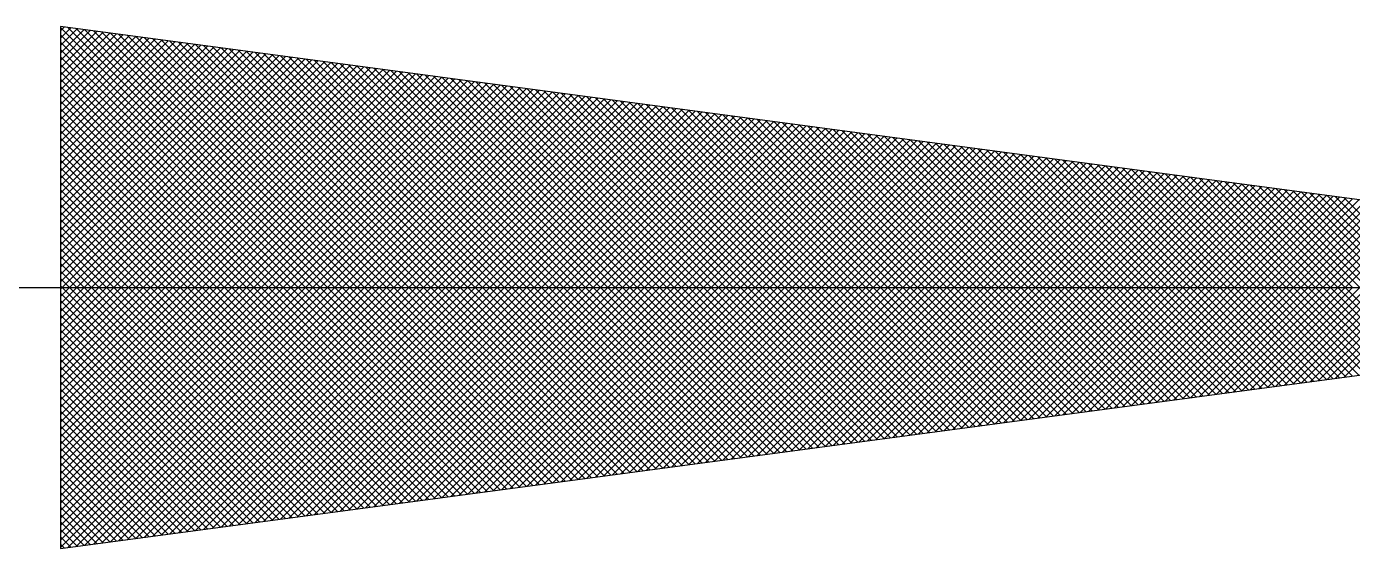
# Model space of a CAD drawing. Extents: x 1146 to 4564, y 131 to 1670.
# Drawn here: x 3689.228 to 3692.407, y 1531.55 to 1532.8 of the extents above; entities that cross this region are included whole.
import ezdxf

# ---------------------------------------------------------------- set-up
doc = ezdxf.new("R2010")
doc.units = 0
doc.header["$LTSCALE"] = 2
doc.header["$MEASUREMENT"] = 0
doc.layers.get('0').update_dxf_attribs({"linetype": 'CONTINUOUS'})
doc.layers.add('1', color=2, linetype='CONTINUOUS')

msp = doc.modelspace()

# ---------------------------------------------------------------- linework, layer by layer
at = {"color": 7, "linetype": 'Continuous'}
for p, q in [((3689.3096, 1532.7897), (3689.3187, 1532.7988)), ((3689.9324, 1532.175), (3689.3096, 1532.7978)), ((3689.3096, 1532.772), (3689.3343, 1532.7967)), ((3689.3096, 1532.7543), (3689.3499, 1532.7946)), ((3689.3096, 1532.7366), (3689.3655, 1532.7925)), ((3689.3096, 1532.719), (3689.3811, 1532.7905)), ((3689.3096, 1532.7013), (3689.3967, 1532.7884)), ((3689.3096, 1532.6836), (3689.4123, 1532.7863)), ((3689.3096, 1532.6659), (3689.4279, 1532.7842)), ((3689.9501, 1532.175), (3689.3274, 1532.7976)), ((3689.9678, 1532.175), (3689.3478, 1532.7949)), ((3689.9854, 1532.175), (3689.3682, 1532.7922)), ((3690.0031, 1532.175), (3689.3886, 1532.7895)), ((3690.0208, 1532.175), (3689.409, 1532.7867)), ((3690.0385, 1532.175), (3689.4294, 1532.784)), ((3689.3096, 1532.6483), (3689.4435, 1532.7821)), ((3689.9147, 1532.175), (3689.3096, 1532.7801)), ((3689.3096, 1532.6306), (3689.4591, 1532.7801)), ((3689.3096, 1532.6129), (3689.4747, 1532.778)), ((3689.3096, 1532.5952), (3689.4903, 1532.7759)), ((3689.3096, 1532.5775), (3689.5059, 1532.7738)), ((3689.3096, 1532.5599), (3689.5215, 1532.7717)), ((3689.3096, 1532.5422), (3689.5371, 1532.7697)), ((3689.3096, 1532.5245), (3689.5527, 1532.7676)), ((3689.3096, 1532.5068), (3689.5683, 1532.7655)), ((3689.3096, 1532.4892), (3689.5839, 1532.7634)), ((3689.897, 1532.175), (3689.3096, 1532.7624)), ((3689.3096, 1532.4715), (3689.5995, 1532.7613)), ((3689.3096, 1532.4538), (3689.6151, 1532.7593)), ((3689.3096, 1532.4361), (3689.6307, 1532.7572)), ((3689.3096, 1532.4184), (3689.6463, 1532.7551)), ((3689.3096, 1532.4008), (3689.6619, 1532.753)), ((3689.3096, 1532.3831), (3689.6775, 1532.751)), ((3690.0561, 1532.175), (3689.4498, 1532.7813)), ((3690.0738, 1532.175), (3689.4702, 1532.7786)), ((3690.0915, 1532.175), (3689.4906, 1532.7759)), ((3690.1092, 1532.175), (3689.511, 1532.7731)), ((3690.1269, 1532.175), (3689.5314, 1532.7704)), ((3690.1445, 1532.175), (3689.5518, 1532.7677)), ((3690.1622, 1532.175), (3689.5722, 1532.765)), ((3690.1799, 1532.175), (3689.5926, 1532.7623)), ((3690.1976, 1532.175), (3689.613, 1532.7595)), ((3690.2152, 1532.175), (3689.6334, 1532.7568)), ((3690.2329, 1532.175), (3689.6538, 1532.7541)), ((3690.2506, 1532.175), (3689.6742, 1532.7514)), ((3689.3096, 1532.3654), (3689.6931, 1532.7489)), ((3689.3096, 1532.3477), (3689.7087, 1532.7468)), ((3689.8794, 1532.175), (3689.3096, 1532.7448)), ((3689.3096, 1532.3301), (3689.7243, 1532.7447)), ((3689.3096, 1532.3124), (3689.7399, 1532.7426)), ((3689.3096, 1532.2947), (3689.7555, 1532.7406)), ((3689.3096, 1532.277), (3689.771, 1532.7385)), ((3689.3096, 1532.2593), (3689.7866, 1532.7364)), ((3689.3096, 1532.2417), (3689.8022, 1532.7343)), ((3689.3096, 1532.224), (3689.8178, 1532.7322)), ((3689.3096, 1532.2063), (3689.8334, 1532.7302)), ((3689.3096, 1532.1886), (3689.849, 1532.7281)), ((3689.8617, 1532.175), (3689.3096, 1532.7271)), ((3689.3136, 1532.175), (3689.8646, 1532.726)), ((3689.3313, 1532.175), (3689.8802, 1532.7239)), ((3689.349, 1532.175), (3689.8958, 1532.7218)), ((3689.3667, 1532.175), (3689.9114, 1532.7198)), ((3690.2683, 1532.175), (3689.6946, 1532.7487)), ((3690.286, 1532.175), (3689.715, 1532.7459)), ((3690.3036, 1532.175), (3689.7354, 1532.7432)), ((3690.3213, 1532.175), (3689.7558, 1532.7405)), ((3690.339, 1532.175), (3689.7762, 1532.7378)), ((3690.3567, 1532.175), (3689.7966, 1532.7351)), ((3690.3743, 1532.175), (3689.817, 1532.7323)), ((3690.392, 1532.175), (3689.8374, 1532.7296)), ((3690.4097, 1532.175), (3689.8578, 1532.7269)), ((3690.4274, 1532.175), (3689.8782, 1532.7242)), ((3690.4451, 1532.175), (3689.8986, 1532.7215)), ((3689.844, 1532.175), (3689.3096, 1532.7094)), ((3689.8263, 1532.175), (3689.3096, 1532.6917)), ((3689.3843, 1532.175), (3689.927, 1532.7177)), ((3689.402, 1532.175), (3689.9426, 1532.7156)), ((3689.4197, 1532.175), (3689.9582, 1532.7135)), ((3689.4374, 1532.175), (3689.9738, 1532.7114)), ((3689.455, 1532.175), (3689.9894, 1532.7094)), ((3689.4727, 1532.175), (3690.005, 1532.7073)), ((3689.4904, 1532.175), (3690.0206, 1532.7052)), ((3689.5081, 1532.175), (3690.0362, 1532.7031)), ((3689.5258, 1532.175), (3690.0518, 1532.701)), ((3689.5434, 1532.175), (3690.0674, 1532.699)), ((3689.5611, 1532.175), (3690.083, 1532.6969)), ((3689.5788, 1532.175), (3690.0986, 1532.6948)), ((3689.5965, 1532.175), (3690.1142, 1532.6927)), ((3689.6141, 1532.175), (3690.1298, 1532.6906)), ((3689.6318, 1532.175), (3690.1454, 1532.6886)), ((3690.4627, 1532.175), (3689.919, 1532.7187)), ((3690.4804, 1532.175), (3689.9394, 1532.716)), ((3690.4981, 1532.175), (3689.9598, 1532.7133)), ((3690.5158, 1532.175), (3689.9802, 1532.7106)), ((3690.5334, 1532.175), (3690.0006, 1532.7079)), ((3690.5511, 1532.175), (3690.021, 1532.7051)), ((3690.5688, 1532.175), (3690.0414, 1532.7024)), ((3690.5865, 1532.175), (3690.0618, 1532.6997)), ((3690.6042, 1532.175), (3690.0822, 1532.697)), ((3690.6218, 1532.175), (3690.1025, 1532.6943)), ((3690.6395, 1532.175), (3690.1229, 1532.6916)), ((3690.6572, 1532.175), (3690.1433, 1532.6888)), ((3689.8087, 1532.175), (3689.3096, 1532.674)), ((3689.791, 1532.175), (3689.3096, 1532.6564)), ((3689.6495, 1532.175), (3690.161, 1532.6865)), ((3689.6672, 1532.175), (3690.1766, 1532.6844)), ((3689.6849, 1532.175), (3690.1922, 1532.6823)), ((3689.7025, 1532.175), (3690.2078, 1532.6802)), ((3689.7202, 1532.175), (3690.2234, 1532.6782)), ((3689.7379, 1532.175), (3690.239, 1532.6761)), ((3689.7556, 1532.175), (3690.2546, 1532.674)), ((3689.7732, 1532.175), (3690.2702, 1532.6719)), ((3689.7909, 1532.175), (3690.2858, 1532.6698)), ((3689.8086, 1532.175), (3690.3014, 1532.6678)), ((3689.8263, 1532.175), (3690.317, 1532.6657)), ((3689.844, 1532.175), (3690.3326, 1532.6636)), ((3689.8616, 1532.175), (3690.3482, 1532.6615)), ((3689.8793, 1532.175), (3690.3638, 1532.6594)), ((3689.897, 1532.175), (3690.3794, 1532.6574)), ((3690.6749, 1532.175), (3690.1637, 1532.6861)), ((3690.6925, 1532.175), (3690.1841, 1532.6834)), ((3690.7102, 1532.175), (3690.2045, 1532.6807)), ((3690.7279, 1532.175), (3690.2249, 1532.678)), ((3690.7456, 1532.175), (3690.2453, 1532.6752)), ((3690.7633, 1532.175), (3690.2657, 1532.6725)), ((3690.7809, 1532.175), (3690.2861, 1532.6698)), ((3690.7986, 1532.175), (3690.3065, 1532.6671)), ((3690.8163, 1532.175), (3690.3269, 1532.6644)), ((3690.834, 1532.175), (3690.3473, 1532.6616)), ((3690.8516, 1532.175), (3690.3677, 1532.6589)), ((3690.8693, 1532.175), (3690.3881, 1532.6562)), ((3689.7733, 1532.175), (3689.3096, 1532.6387)), ((3689.9147, 1532.175), (3690.395, 1532.6553)), ((3689.9323, 1532.175), (3690.4106, 1532.6532)), ((3689.95, 1532.175), (3690.4262, 1532.6511)), ((3689.9677, 1532.175), (3690.4418, 1532.649)), ((3689.9854, 1532.175), (3690.4574, 1532.647)), ((3690.0031, 1532.175), (3690.473, 1532.6449)), ((3690.0207, 1532.175), (3690.4886, 1532.6428)), ((3690.0384, 1532.175), (3690.5042, 1532.6407)), ((3690.0561, 1532.175), (3690.5197, 1532.6386)), ((3690.0738, 1532.175), (3690.5353, 1532.6366)), ((3690.0914, 1532.175), (3690.5509, 1532.6345)), ((3690.1091, 1532.175), (3690.5665, 1532.6324)), ((3690.1268, 1532.175), (3690.5821, 1532.6303)), ((3690.1445, 1532.175), (3690.5977, 1532.6282)), ((3690.1622, 1532.175), (3690.6133, 1532.6262)), ((3690.1798, 1532.175), (3690.6289, 1532.6241)), ((3690.887, 1532.175), (3690.4085, 1532.6535)), ((3690.9047, 1532.175), (3690.4289, 1532.6508)), ((3690.9224, 1532.175), (3690.4493, 1532.648)), ((3690.94, 1532.175), (3690.4697, 1532.6453)), ((3690.9577, 1532.175), (3690.4901, 1532.6426)), ((3690.9754, 1532.175), (3690.5105, 1532.6399)), ((3690.9931, 1532.175), (3690.5309, 1532.6372)), ((3691.0107, 1532.175), (3690.5513, 1532.6344)), ((3691.0284, 1532.175), (3690.5717, 1532.6317)), ((3691.0461, 1532.175), (3690.5921, 1532.629)), ((3691.0638, 1532.175), (3690.6125, 1532.6263)), ((3689.7556, 1532.175), (3689.3096, 1532.621)), ((3689.738, 1532.175), (3689.3096, 1532.6033)), ((3690.1975, 1532.175), (3690.6445, 1532.622)), ((3690.2152, 1532.175), (3690.6601, 1532.6199)), ((3690.2329, 1532.175), (3690.6757, 1532.6178)), ((3690.2505, 1532.175), (3690.6913, 1532.6158)), ((3690.2682, 1532.175), (3690.7069, 1532.6137)), ((3690.2859, 1532.175), (3690.7225, 1532.6116)), ((3690.3036, 1532.175), (3690.7381, 1532.6095)), ((3690.3213, 1532.175), (3690.7537, 1532.6074)), ((3690.3389, 1532.175), (3690.7693, 1532.6054)), ((3690.3566, 1532.175), (3690.7849, 1532.6033)), ((3690.3743, 1532.175), (3690.8005, 1532.6012)), ((3690.392, 1532.175), (3690.8161, 1532.5991)), ((3690.4096, 1532.175), (3690.8317, 1532.597)), ((3690.4273, 1532.175), (3690.8473, 1532.595)), ((3690.445, 1532.175), (3690.8629, 1532.5929)), ((3691.0815, 1532.175), (3690.6329, 1532.6236)), ((3691.0991, 1532.175), (3690.6533, 1532.6208)), ((3691.1168, 1532.175), (3690.6737, 1532.6181)), ((3691.1345, 1532.175), (3690.6941, 1532.6154)), ((3691.1522, 1532.175), (3690.7145, 1532.6127)), ((3691.1698, 1532.175), (3690.7349, 1532.61)), ((3691.1875, 1532.175), (3690.7553, 1532.6072)), ((3691.2052, 1532.175), (3690.7757, 1532.6045)), ((3691.2229, 1532.175), (3690.7961, 1532.6018)), ((3691.2406, 1532.175), (3690.8165, 1532.5991)), ((3691.2582, 1532.175), (3690.8369, 1532.5964)), ((3691.2759, 1532.175), (3690.8573, 1532.5936)), ((3689.7203, 1532.175), (3689.3096, 1532.5857)), ((3689.7026, 1532.175), (3689.3096, 1532.568)), ((3690.4627, 1532.175), (3690.8785, 1532.5908)), ((3690.4804, 1532.175), (3690.8941, 1532.5887)), ((3690.498, 1532.175), (3690.9097, 1532.5866)), ((3690.5157, 1532.175), (3690.9253, 1532.5846)), ((3690.5334, 1532.175), (3690.9409, 1532.5825)), ((3690.5511, 1532.175), (3690.9565, 1532.5804)), ((3690.5687, 1532.175), (3690.9721, 1532.5783)), ((3690.5864, 1532.175), (3690.9877, 1532.5762)), ((3690.6041, 1532.175), (3691.0033, 1532.5742)), ((3690.6218, 1532.175), (3691.0189, 1532.5721)), ((3690.6395, 1532.175), (3691.0345, 1532.57)), ((3690.6571, 1532.175), (3691.0501, 1532.5679)), ((3690.6748, 1532.175), (3691.0657, 1532.5659)), ((3690.6925, 1532.175), (3691.0813, 1532.5638)), ((3690.7102, 1532.175), (3691.0969, 1532.5617)), ((3691.2936, 1532.175), (3690.8776, 1532.5909)), ((3691.3113, 1532.175), (3690.898, 1532.5882)), ((3691.3289, 1532.175), (3690.9184, 1532.5855)), ((3691.3466, 1532.175), (3690.9388, 1532.5828)), ((3691.3643, 1532.175), (3690.9592, 1532.58)), ((3691.382, 1532.175), (3690.9796, 1532.5773)), ((3691.3997, 1532.175), (3691, 1532.5746)), ((3691.4173, 1532.175), (3691.0204, 1532.5719)), ((3691.435, 1532.175), (3691.0408, 1532.5692)), ((3691.4527, 1532.175), (3691.0612, 1532.5664)), ((3691.4704, 1532.175), (3691.0816, 1532.5637)), ((3691.488, 1532.175), (3691.102, 1532.561)), ((3689.6849, 1532.175), (3689.3096, 1532.5503)), ((3689.6672, 1532.175), (3689.3096, 1532.5326)), ((3690.7278, 1532.175), (3691.1125, 1532.5596)), ((3690.7455, 1532.175), (3691.1281, 1532.5575)), ((3690.7632, 1532.175), (3691.1437, 1532.5555)), ((3690.7809, 1532.175), (3691.1593, 1532.5534)), ((3690.7986, 1532.175), (3691.1749, 1532.5513)), ((3690.8162, 1532.175), (3691.1905, 1532.5492)), ((3690.8339, 1532.175), (3691.2061, 1532.5471)), ((3690.8516, 1532.175), (3691.2217, 1532.5451)), ((3690.8693, 1532.175), (3691.2373, 1532.543)), ((3690.8869, 1532.175), (3691.2528, 1532.5409)), ((3690.9046, 1532.175), (3691.2684, 1532.5388)), ((3690.9223, 1532.175), (3691.284, 1532.5367)), ((3690.94, 1532.175), (3691.2996, 1532.5347)), ((3690.9577, 1532.175), (3691.3152, 1532.5326)), ((3690.9753, 1532.175), (3691.3308, 1532.5305)), ((3690.993, 1532.175), (3691.3464, 1532.5284)), ((3691.5057, 1532.175), (3691.1224, 1532.5583)), ((3691.5234, 1532.175), (3691.1428, 1532.5556)), ((3691.5411, 1532.175), (3691.1632, 1532.5528)), ((3691.5588, 1532.175), (3691.1836, 1532.5501)), ((3691.5764, 1532.175), (3691.204, 1532.5474)), ((3691.5941, 1532.175), (3691.2244, 1532.5447)), ((3691.6118, 1532.175), (3691.2448, 1532.542)), ((3691.6295, 1532.175), (3691.2652, 1532.5392)), ((3691.6471, 1532.175), (3691.2856, 1532.5365)), ((3691.6648, 1532.175), (3691.306, 1532.5338)), ((3691.6825, 1532.175), (3691.3264, 1532.5311)), ((3691.7002, 1532.175), (3691.3468, 1532.5284)), ((3689.6496, 1532.175), (3689.3096, 1532.5149)), ((3689.6319, 1532.175), (3689.3096, 1532.4973)), ((3691.0107, 1532.175), (3691.362, 1532.5263)), ((3691.0284, 1532.175), (3691.3776, 1532.5243)), ((3691.046, 1532.175), (3691.3932, 1532.5222)), ((3691.0637, 1532.175), (3691.4088, 1532.5201)), ((3691.0814, 1532.175), (3691.4244, 1532.518)), ((3691.0991, 1532.175), (3691.44, 1532.5159)), ((3691.1168, 1532.175), (3691.4556, 1532.5139)), ((3691.1344, 1532.175), (3691.4712, 1532.5118)), ((3691.1521, 1532.175), (3691.4868, 1532.5097)), ((3691.1698, 1532.175), (3691.5024, 1532.5076)), ((3691.1875, 1532.175), (3691.518, 1532.5055)), ((3691.2051, 1532.175), (3691.5336, 1532.5035)), ((3691.2228, 1532.175), (3691.5492, 1532.5014)), ((3691.2405, 1532.175), (3691.5648, 1532.4993)), ((3691.2582, 1532.175), (3691.5804, 1532.4972)), ((3691.7178, 1532.175), (3691.3672, 1532.5256)), ((3691.7355, 1532.175), (3691.3876, 1532.5229)), ((3691.7532, 1532.175), (3691.408, 1532.5202)), ((3691.7709, 1532.175), (3691.4284, 1532.5175)), ((3691.7886, 1532.175), (3691.4488, 1532.5148)), ((3691.8062, 1532.175), (3691.4692, 1532.512)), ((3691.8239, 1532.175), (3691.4896, 1532.5093)), ((3691.8416, 1532.175), (3691.51, 1532.5066)), ((3691.8593, 1532.175), (3691.5304, 1532.5039)), ((3691.8769, 1532.175), (3691.5508, 1532.5012)), ((3691.8946, 1532.175), (3691.5712, 1532.4985)), ((3689.6142, 1532.175), (3689.3096, 1532.4796)), ((3691.2758, 1532.175), (3691.596, 1532.4951)), ((3691.2935, 1532.175), (3691.6116, 1532.4931)), ((3691.3112, 1532.175), (3691.6272, 1532.491)), ((3691.3289, 1532.175), (3691.6428, 1532.4889)), ((3691.3466, 1532.175), (3691.6584, 1532.4868)), ((3691.3642, 1532.175), (3691.674, 1532.4847)), ((3691.3819, 1532.175), (3691.6896, 1532.4827)), ((3691.3996, 1532.175), (3691.7052, 1532.4806)), ((3691.4173, 1532.175), (3691.7208, 1532.4785)), ((3691.4349, 1532.175), (3691.7364, 1532.4764)), ((3691.4526, 1532.175), (3691.752, 1532.4743)), ((3691.4703, 1532.175), (3691.7676, 1532.4723)), ((3691.488, 1532.175), (3691.7832, 1532.4702)), ((3691.5057, 1532.175), (3691.7988, 1532.4681)), ((3691.5233, 1532.175), (3691.8144, 1532.466)), ((3691.9123, 1532.175), (3691.5916, 1532.4957)), ((3691.93, 1532.175), (3691.612, 1532.493)), ((3691.9477, 1532.175), (3691.6324, 1532.4903)), ((3691.9653, 1532.175), (3691.6527, 1532.4876)), ((3691.983, 1532.175), (3691.6731, 1532.4849)), ((3692.0007, 1532.175), (3691.6935, 1532.4821)), ((3692.0184, 1532.175), (3691.7139, 1532.4794)), ((3692.036, 1532.175), (3691.7343, 1532.4767)), ((3692.0537, 1532.175), (3691.7547, 1532.474)), ((3692.0714, 1532.175), (3691.7751, 1532.4713)), ((3692.0891, 1532.175), (3691.7955, 1532.4685)), ((3692.1068, 1532.175), (3691.8159, 1532.4658)), ((3689.5965, 1532.175), (3689.3096, 1532.4619)), ((3689.5789, 1532.175), (3689.3096, 1532.4442)), ((3691.541, 1532.175), (3691.83, 1532.4639)), ((3691.5587, 1532.175), (3691.8456, 1532.4619)), ((3691.5764, 1532.175), (3691.8612, 1532.4598)), ((3691.594, 1532.175), (3691.8768, 1532.4577)), ((3691.6117, 1532.175), (3691.8924, 1532.4556)), ((3691.6294, 1532.175), (3691.908, 1532.4535)), ((3691.6471, 1532.175), (3691.9236, 1532.4515)), ((3691.6648, 1532.175), (3691.9392, 1532.4494)), ((3691.6824, 1532.175), (3691.9548, 1532.4473)), ((3691.7001, 1532.175), (3691.9704, 1532.4452)), ((3691.7178, 1532.175), (3691.986, 1532.4431)), ((3691.7355, 1532.175), (3692.0015, 1532.4411)), ((3691.7531, 1532.175), (3692.0171, 1532.439)), ((3691.7708, 1532.175), (3692.0327, 1532.4369)), ((3691.7885, 1532.175), (3692.0483, 1532.4348)), ((3692.1244, 1532.175), (3691.8363, 1532.4631)), ((3692.1421, 1532.175), (3691.8567, 1532.4604)), ((3692.1598, 1532.175), (3691.8771, 1532.4577)), ((3692.1775, 1532.175), (3691.8975, 1532.4549)), ((3692.1951, 1532.175), (3691.9179, 1532.4522)), ((3692.2128, 1532.175), (3691.9383, 1532.4495)), ((3692.2305, 1532.175), (3691.9587, 1532.4468)), ((3692.2482, 1532.175), (3691.9791, 1532.4441)), ((3692.2659, 1532.175), (3691.9995, 1532.4413)), ((3692.2835, 1532.175), (3692.0199, 1532.4386)), ((3692.3012, 1532.175), (3692.0403, 1532.4359)), ((3692.3189, 1532.175), (3692.0607, 1532.4332)), ((3689.5612, 1532.175), (3689.3096, 1532.4266)), ((3689.5435, 1532.175), (3689.3096, 1532.4089)), ((3691.8062, 1532.175), (3692.0639, 1532.4327)), ((3691.8239, 1532.175), (3692.0795, 1532.4307)), ((3691.8415, 1532.175), (3692.0951, 1532.4286)), ((3691.8592, 1532.175), (3692.1107, 1532.4265)), ((3691.8769, 1532.175), (3692.1263, 1532.4244)), ((3691.8946, 1532.175), (3692.1419, 1532.4223)), ((3691.9122, 1532.175), (3692.1575, 1532.4203)), ((3691.9299, 1532.175), (3692.1731, 1532.4182)), ((3691.9476, 1532.175), (3692.1887, 1532.4161)), ((3691.9653, 1532.175), (3692.2043, 1532.414)), ((3691.983, 1532.175), (3692.2199, 1532.4119)), ((3692.0006, 1532.175), (3692.2355, 1532.4099)), ((3692.0183, 1532.175), (3692.2511, 1532.4078)), ((3692.036, 1532.175), (3692.2667, 1532.4057)), ((3692.0537, 1532.175), (3692.2823, 1532.4036)), ((3692.0713, 1532.175), (3692.2979, 1532.4015)), ((3692.3366, 1532.175), (3692.0811, 1532.4305)), ((3692.3542, 1532.175), (3692.1015, 1532.4277)), ((3692.3719, 1532.175), (3692.1219, 1532.425)), ((3692.3896, 1532.175), (3692.1423, 1532.4223)), ((3692.4073, 1532.175), (3692.1627, 1532.4196)), ((3692.425, 1532.175), (3692.1831, 1532.4169)), ((3692.4426, 1532.175), (3692.2035, 1532.4141)), ((3692.4603, 1532.175), (3692.2239, 1532.4114)), ((3692.478, 1532.175), (3692.2443, 1532.4087)), ((3692.4957, 1532.175), (3692.2647, 1532.406)), ((3692.5133, 1532.175), (3692.2851, 1532.4033)), ((3689.5258, 1532.175), (3689.3096, 1532.3912)), ((3689.5081, 1532.175), (3689.3096, 1532.3735)), ((3692.089, 1532.175), (3692.3135, 1532.3995)), ((3692.1067, 1532.175), (3692.3291, 1532.3974)), ((3692.1244, 1532.175), (3692.3447, 1532.3953)), ((3692.1421, 1532.175), (3692.3603, 1532.3932)), ((3692.1597, 1532.175), (3692.3759, 1532.3911)), ((3692.1774, 1532.175), (3692.3915, 1532.3891)), ((3692.1951, 1532.175), (3692.4071, 1532.387)), ((3692.2128, 1532.175), (3692.4227, 1532.3849)), ((3692.2304, 1532.175), (3692.4383, 1532.3828)), ((3692.2481, 1532.175), (3692.4539, 1532.3808)), ((3692.2658, 1532.175), (3692.4695, 1532.3787)), ((3692.2835, 1532.175), (3692.4851, 1532.3766)), ((3692.3012, 1532.175), (3692.5007, 1532.3745)), ((3692.531, 1532.175), (3692.3055, 1532.4005)), ((3692.3188, 1532.175), (3692.5163, 1532.3724)), ((3692.5487, 1532.175), (3692.3259, 1532.3978)), ((3692.3365, 1532.175), (3692.5319, 1532.3704)), ((3692.5664, 1532.175), (3692.3463, 1532.3951)), ((3692.5841, 1532.175), (3692.3667, 1532.3924)), ((3692.6017, 1532.175), (3692.3871, 1532.3897)), ((3689.4905, 1532.175), (3689.3096, 1532.3558)), ((3689.4728, 1532.175), (3689.3096, 1532.3382)), ((3692.3542, 1532.175), (3692.5475, 1532.3683)), ((3692.3719, 1532.175), (3692.5631, 1532.3662)), ((3692.3895, 1532.175), (3692.5787, 1532.3641)), ((3689.4551, 1532.175), (3689.3096, 1532.3205)), ((3689.4374, 1532.175), (3689.3096, 1532.3028)), ((3689.4198, 1532.175), (3689.3096, 1532.2851)), ((3689.4021, 1532.175), (3689.3096, 1532.2675)), ((3689.3844, 1532.175), (3689.3096, 1532.2498)), ((3689.3667, 1532.175), (3689.3096, 1532.2321)), ((3689.349, 1532.175), (3689.3096, 1532.2144)), ((3689.3314, 1532.175), (3689.3096, 1532.1967)), ((3689.3137, 1532.175), (3689.3096, 1532.1791)), ((3689.3096, 1531.5522), (3689.9323, 1532.175)), ((3689.3096, 1531.5699), (3689.9147, 1532.175)), ((3689.3096, 1531.5876), (3689.897, 1532.175)), ((3689.3096, 1531.6053), (3689.8793, 1532.175)), ((3689.3096, 1531.6229), (3689.8616, 1532.175)), ((3689.3096, 1531.6406), (3689.844, 1532.175)), ((3689.3096, 1531.6583), (3689.8263, 1532.175)), ((3689.3096, 1531.676), (3689.8086, 1532.175)), ((3689.3096, 1531.6937), (3689.7909, 1532.175)), ((3689.3096, 1531.7113), (3689.7732, 1532.175)), ((3689.3096, 1531.729), (3689.7556, 1532.175)), ((3689.3096, 1531.7467), (3689.7379, 1532.175)), ((3689.3096, 1531.7644), (3689.7202, 1532.175)), ((3689.3096, 1531.782), (3689.7025, 1532.175)), ((3689.3096, 1531.7997), (3689.6849, 1532.175)), ((3689.3096, 1531.8174), (3689.6672, 1532.175)), ((3689.3096, 1531.8351), (3689.6495, 1532.175)), ((3689.3096, 1531.8528), (3689.6318, 1532.175)), ((3689.3096, 1531.8704), (3689.6141, 1532.175)), ((3689.3096, 1531.8881), (3689.5965, 1532.175)), ((3689.3096, 1531.9058), (3689.5788, 1532.175)), ((3689.3096, 1531.9235), (3689.5611, 1532.175)), ((3689.3096, 1531.9411), (3689.5434, 1532.175)), ((3689.3096, 1531.9588), (3689.5258, 1532.175)), ((3689.3096, 1531.9765), (3689.5081, 1532.175)), ((3689.3096, 1531.9942), (3689.4904, 1532.175)), ((3689.3096, 1532.0119), (3689.4727, 1532.175)), ((3689.3096, 1532.0295), (3689.455, 1532.175)), ((3689.3096, 1532.0472), (3689.4374, 1532.175)), ((3689.3096, 1532.0649), (3689.4197, 1532.175)), ((3689.3096, 1532.0826), (3689.402, 1532.175)), ((3689.3096, 1532.1002), (3689.3843, 1532.175)), ((3689.3096, 1532.1179), (3689.3667, 1532.175)), ((3689.3096, 1532.1356), (3689.349, 1532.175)), ((3689.3096, 1532.1533), (3689.3313, 1532.175)), ((3689.3096, 1532.171), (3689.3136, 1532.175)), ((3689.8491, 1531.6219), (3689.3096, 1532.1614)), ((3689.8647, 1531.624), (3689.3137, 1532.175)), ((3689.3274, 1531.5524), (3689.95, 1532.175)), ((3689.8803, 1531.6261), (3689.3314, 1532.175)), ((3689.3478, 1531.5551), (3689.9677, 1532.175)), ((3689.8959, 1531.6282), (3689.349, 1532.175)), ((3689.9115, 1531.6302), (3689.3667, 1532.175)), ((3689.3682, 1531.5578), (3689.9854, 1532.175)), ((3689.9271, 1531.6323), (3689.3844, 1532.175)), ((3689.3886, 1531.5605), (3690.0031, 1532.175)), ((3689.9427, 1531.6344), (3689.4021, 1532.175)), ((3689.409, 1531.5633), (3690.0207, 1532.175)), ((3689.9583, 1531.6365), (3689.4198, 1532.175)), ((3689.4294, 1531.566), (3690.0384, 1532.175)), ((3689.9739, 1531.6386), (3689.4374, 1532.175)), ((3689.4498, 1531.5687), (3690.0561, 1532.175)), ((3689.9894, 1531.6406), (3689.4551, 1532.175)), ((3689.4702, 1531.5714), (3690.0738, 1532.175)), ((3690.005, 1531.6427), (3689.4728, 1532.175)), ((3690.0206, 1531.6448), (3689.4905, 1532.175)), ((3689.4906, 1531.5741), (3690.0914, 1532.175)), ((3690.0362, 1531.6469), (3689.5081, 1532.175)), ((3689.511, 1531.5769), (3690.1091, 1532.175)), ((3690.0518, 1531.649), (3689.5258, 1532.175)), ((3689.5314, 1531.5796), (3690.1268, 1532.175)), ((3690.0674, 1531.651), (3689.5435, 1532.175)), ((3689.5518, 1531.5823), (3690.1445, 1532.175)), ((3690.083, 1531.6531), (3689.5612, 1532.175)), ((3689.5722, 1531.585), (3690.1622, 1532.175)), ((3690.0986, 1531.6552), (3689.5789, 1532.175)), ((3689.5926, 1531.5877), (3690.1798, 1532.175)), ((3690.1142, 1531.6573), (3689.5965, 1532.175)), ((3689.613, 1531.5904), (3690.1975, 1532.175)), ((3690.1298, 1531.6594), (3689.6142, 1532.175)), ((3690.1454, 1531.6614), (3689.6319, 1532.175)), ((3689.6334, 1531.5932), (3690.2152, 1532.175)), ((3690.161, 1531.6635), (3689.6496, 1532.175)), ((3689.6538, 1531.5959), (3690.2329, 1532.175)), ((3690.1766, 1531.6656), (3689.6672, 1532.175)), ((3689.6742, 1531.5986), (3690.2505, 1532.175)), ((3690.1922, 1531.6677), (3689.6849, 1532.175)), ((3689.6946, 1531.6013), (3690.2682, 1532.175)), ((3690.2078, 1531.6698), (3689.7026, 1532.175)), ((3689.715, 1531.604), (3690.2859, 1532.175)), ((3690.2234, 1531.6718), (3689.7203, 1532.175)), ((3689.7354, 1531.6068), (3690.3036, 1532.175)), ((3690.239, 1531.6739), (3689.738, 1532.175)), ((3690.2546, 1531.676), (3689.7556, 1532.175)), ((3689.7558, 1531.6095), (3690.3213, 1532.175)), ((3690.2702, 1531.6781), (3689.7733, 1532.175)), ((3689.7762, 1531.6122), (3690.3389, 1532.175)), ((3690.2858, 1531.6802), (3689.791, 1532.175)), ((3689.7966, 1531.6149), (3690.3566, 1532.175)), ((3690.3014, 1531.6822), (3689.8087, 1532.175)), ((3689.8169, 1531.6176), (3690.3743, 1532.175)), ((3690.317, 1531.6843), (3689.8263, 1532.175)), ((3689.8373, 1531.6204), (3690.392, 1532.175)), ((3690.3326, 1531.6864), (3689.844, 1532.175)), ((3689.8577, 1531.6231), (3690.4096, 1532.175)), ((3690.3482, 1531.6885), (3689.8617, 1532.175)), ((3689.8781, 1531.6258), (3690.4273, 1532.175)), ((3690.3638, 1531.6906), (3689.8794, 1532.175)), ((3690.3794, 1531.6926), (3689.897, 1532.175)), ((3689.8985, 1531.6285), (3690.445, 1532.175)), ((3690.395, 1531.6947), (3689.9147, 1532.175)), ((3689.9189, 1531.6312), (3690.4627, 1532.175)), ((3690.4106, 1531.6968), (3689.9324, 1532.175)), ((3689.9393, 1531.634), (3690.4804, 1532.175)), ((3690.4262, 1531.6989), (3689.9501, 1532.175)), ((3689.9597, 1531.6367), (3690.498, 1532.175)), ((3690.4418, 1531.701), (3689.9678, 1532.175)), ((3689.9801, 1531.6394), (3690.5157, 1532.175)), ((3690.4574, 1531.703), (3689.9854, 1532.175)), ((3690.0005, 1531.6421), (3690.5334, 1532.175)), ((3690.473, 1531.7051), (3690.0031, 1532.175)), ((3690.4886, 1531.7072), (3690.0208, 1532.175)), ((3690.0209, 1531.6448), (3690.5511, 1532.175)), ((3690.5042, 1531.7093), (3690.0385, 1532.175)), ((3690.0413, 1531.6476), (3690.5687, 1532.175)), ((3690.5198, 1531.7114), (3690.0561, 1532.175)), ((3690.0617, 1531.6503), (3690.5864, 1532.175)), ((3690.5354, 1531.7134), (3690.0738, 1532.175)), ((3690.0821, 1531.653), (3690.6041, 1532.175)), ((3690.551, 1531.7155), (3690.0915, 1532.175)), ((3690.1025, 1531.6557), (3690.6218, 1532.175)), ((3690.5666, 1531.7176), (3690.1092, 1532.175)), ((3690.1229, 1531.6584), (3690.6395, 1532.175)), ((3690.5822, 1531.7197), (3690.1269, 1532.175)), ((3690.1433, 1531.6612), (3690.6571, 1532.175)), ((3690.5978, 1531.7218), (3690.1445, 1532.175)), ((3690.6134, 1531.7238), (3690.1622, 1532.175)), ((3690.1637, 1531.6639), (3690.6748, 1532.175)), ((3690.629, 1531.7259), (3690.1799, 1532.175)), ((3690.1841, 1531.6666), (3690.6925, 1532.175)), ((3690.6446, 1531.728), (3690.1976, 1532.175)), ((3690.2045, 1531.6693), (3690.7102, 1532.175)), ((3690.6602, 1531.7301), (3690.2152, 1532.175)), ((3690.2249, 1531.672), (3690.7278, 1532.175)), ((3690.6758, 1531.7322), (3690.2329, 1532.175)), ((3690.2453, 1531.6748), (3690.7455, 1532.175)), ((3690.6914, 1531.7342), (3690.2506, 1532.175)), ((3690.2657, 1531.6775), (3690.7632, 1532.175)), ((3690.707, 1531.7363), (3690.2683, 1532.175)), ((3690.7226, 1531.7384), (3690.286, 1532.175)), ((3690.2861, 1531.6802), (3690.7809, 1532.175)), ((3690.7382, 1531.7405), (3690.3036, 1532.175)), ((3690.3065, 1531.6829), (3690.7986, 1532.175)), ((3690.7537, 1531.7425), (3690.3213, 1532.175)), ((3690.3269, 1531.6856), (3690.8162, 1532.175)), ((3690.7693, 1531.7446), (3690.339, 1532.175)), ((3690.3473, 1531.6884), (3690.8339, 1532.175)), ((3690.7849, 1531.7467), (3690.3567, 1532.175)), ((3690.3677, 1531.6911), (3690.8516, 1532.175)), ((3690.8005, 1531.7488), (3690.3743, 1532.175)), ((3690.3881, 1531.6938), (3690.8693, 1532.175)), ((3690.8161, 1531.7509), (3690.392, 1532.175)), ((3690.4085, 1531.6965), (3690.8869, 1532.175)), ((3690.8317, 1531.7529), (3690.4097, 1532.175)), ((3690.8473, 1531.755), (3690.4274, 1532.175)), ((3690.4289, 1531.6992), (3690.9046, 1532.175)), ((3690.8629, 1531.7571), (3690.4451, 1532.175)), ((3690.4493, 1531.702), (3690.9223, 1532.175)), ((3690.8785, 1531.7592), (3690.4627, 1532.175)), ((3690.4697, 1531.7047), (3690.94, 1532.175)), ((3690.8941, 1531.7613), (3690.4804, 1532.175)), ((3690.4901, 1531.7074), (3690.9577, 1532.175)), ((3690.9097, 1531.7633), (3690.4981, 1532.175)), ((3690.5105, 1531.7101), (3690.9753, 1532.175)), ((3690.9253, 1531.7654), (3690.5158, 1532.175)), ((3690.5309, 1531.7128), (3690.993, 1532.175)), ((3690.9409, 1531.7675), (3690.5334, 1532.175)), ((3690.9565, 1531.7696), (3690.5511, 1532.175)), ((3690.5512, 1531.7155), (3691.0107, 1532.175)), ((3690.9721, 1531.7717), (3690.5688, 1532.175)), ((3690.5716, 1531.7183), (3691.0284, 1532.175)), ((3690.9877, 1531.7737), (3690.5865, 1532.175)), ((3690.592, 1531.721), (3691.046, 1532.175)), ((3691.0033, 1531.7758), (3690.6042, 1532.175)), ((3690.6124, 1531.7237), (3691.0637, 1532.175)), ((3691.0189, 1531.7779), (3690.6218, 1532.175)), ((3690.6328, 1531.7264), (3691.0814, 1532.175)), ((3691.0345, 1531.78), (3690.6395, 1532.175)), ((3690.6532, 1531.7291), (3691.0991, 1532.175)), ((3691.0501, 1531.7821), (3690.6572, 1532.175)), ((3690.6736, 1531.7319), (3691.1168, 1532.175)), ((3691.0657, 1531.7841), (3690.6749, 1532.175)), ((3691.0813, 1531.7862), (3690.6925, 1532.175)), ((3690.694, 1531.7346), (3691.1344, 1532.175)), ((3691.0969, 1531.7883), (3690.7102, 1532.175)), ((3690.7144, 1531.7373), (3691.1521, 1532.175)), ((3691.1125, 1531.7904), (3690.7279, 1532.175)), ((3690.7348, 1531.74), (3691.1698, 1532.175)), ((3691.1281, 1531.7925), (3690.7456, 1532.175)), ((3690.7552, 1531.7427), (3691.1875, 1532.175)), ((3691.1437, 1531.7945), (3690.7633, 1532.175)), ((3690.7756, 1531.7455), (3691.2051, 1532.175)), ((3691.1593, 1531.7966), (3690.7809, 1532.175)), ((3690.796, 1531.7482), (3691.2228, 1532.175)), ((3691.1749, 1531.7987), (3690.7986, 1532.175)), ((3691.1905, 1531.8008), (3690.8163, 1532.175)), ((3690.8164, 1531.7509), (3691.2405, 1532.175)), ((3691.2061, 1531.8029), (3690.834, 1532.175)), ((3690.8368, 1531.7536), (3691.2582, 1532.175)), ((3691.2217, 1531.8049), (3690.8516, 1532.175)), ((3690.8572, 1531.7563), (3691.2758, 1532.175)), ((3691.2373, 1531.807), (3690.8693, 1532.175)), ((3690.8776, 1531.7591), (3691.2935, 1532.175)), ((3691.2529, 1531.8091), (3690.887, 1532.175)), ((3690.898, 1531.7618), (3691.3112, 1532.175)), ((3691.2685, 1531.8112), (3690.9047, 1532.175)), ((3690.9184, 1531.7645), (3691.3289, 1532.175)), ((3691.2841, 1531.8133), (3690.9224, 1532.175)), ((3690.9388, 1531.7672), (3691.3466, 1532.175)), ((3691.2997, 1531.8153), (3690.94, 1532.175)), ((3691.3153, 1531.8174), (3690.9577, 1532.175)), ((3690.9592, 1531.7699), (3691.3642, 1532.175)), ((3691.3309, 1531.8195), (3690.9754, 1532.175)), ((3690.9796, 1531.7727), (3691.3819, 1532.175)), ((3691.3465, 1531.8216), (3690.9931, 1532.175)), ((3691, 1531.7754), (3691.3996, 1532.175)), ((3691.3621, 1531.8237), (3691.0107, 1532.175)), ((3691.0204, 1531.7781), (3691.4173, 1532.175)), ((3691.3777, 1531.8257), (3691.0284, 1532.175)), ((3691.0408, 1531.7808), (3691.4349, 1532.175)), ((3691.3933, 1531.8278), (3691.0461, 1532.175)), ((3691.0612, 1531.7835), (3691.4526, 1532.175)), ((3691.4089, 1531.8299), (3691.0638, 1532.175)), ((3691.4245, 1531.832), (3691.0815, 1532.175)), ((3691.0816, 1531.7863), (3691.4703, 1532.175)), ((3691.4401, 1531.8341), (3691.0991, 1532.175)), ((3691.102, 1531.789), (3691.488, 1532.175)), ((3691.4557, 1531.8361), (3691.1168, 1532.175)), ((3691.1224, 1531.7917), (3691.5057, 1532.175)), ((3691.4713, 1531.8382), (3691.1345, 1532.175)), ((3691.1428, 1531.7944), (3691.5233, 1532.175)), ((3691.4869, 1531.8403), (3691.1522, 1532.175)), ((3691.1632, 1531.7971), (3691.541, 1532.175)), ((3691.5025, 1531.8424), (3691.1698, 1532.175)), ((3691.1836, 1531.7999), (3691.5587, 1532.175)), ((3691.5181, 1531.8445), (3691.1875, 1532.175)), ((3691.204, 1531.8026), (3691.5764, 1532.175)), ((3691.5336, 1531.8465), (3691.2052, 1532.175)), ((3691.5492, 1531.8486), (3691.2229, 1532.175)), ((3691.2244, 1531.8053), (3691.594, 1532.175)), ((3691.5648, 1531.8507), (3691.2406, 1532.175)), ((3691.2448, 1531.808), (3691.6117, 1532.175)), ((3691.5804, 1531.8528), (3691.2582, 1532.175)), ((3691.2652, 1531.8107), (3691.6294, 1532.175)), ((3691.596, 1531.8549), (3691.2759, 1532.175)), ((3691.2855, 1531.8135), (3691.6471, 1532.175)), ((3691.6116, 1531.8569), (3691.2936, 1532.175)), ((3691.3059, 1531.8162), (3691.6648, 1532.175)), ((3691.6272, 1531.859), (3691.3113, 1532.175)), ((3691.3263, 1531.8189), (3691.6824, 1532.175)), ((3691.6428, 1531.8611), (3691.3289, 1532.175)), ((3691.6584, 1531.8632), (3691.3466, 1532.175)), ((3691.3467, 1531.8216), (3691.7001, 1532.175)), ((3691.674, 1531.8652), (3691.3643, 1532.175)), ((3691.3671, 1531.8243), (3691.7178, 1532.175)), ((3691.6896, 1531.8673), (3691.382, 1532.175)), ((3691.3875, 1531.8271), (3691.7355, 1532.175)), ((3691.7052, 1531.8694), (3691.3997, 1532.175)), ((3691.4079, 1531.8298), (3691.7531, 1532.175)), ((3691.7208, 1531.8715), (3691.4173, 1532.175)), ((3691.4283, 1531.8325), (3691.7708, 1532.175)), ((3691.7364, 1531.8736), (3691.435, 1532.175)), ((3691.4487, 1531.8352), (3691.7885, 1532.175)), ((3691.752, 1531.8756), (3691.4527, 1532.175)), ((3691.4691, 1531.8379), (3691.8062, 1532.175)), ((3691.7676, 1531.8777), (3691.4704, 1532.175)), ((3691.7832, 1531.8798), (3691.488, 1532.175)), ((3691.4895, 1531.8406), (3691.8239, 1532.175)), ((3691.7988, 1531.8819), (3691.5057, 1532.175)), ((3691.5099, 1531.8434), (3691.8415, 1532.175)), ((3691.8144, 1531.884), (3691.5234, 1532.175)), ((3691.5303, 1531.8461), (3691.8592, 1532.175)), ((3691.83, 1531.886), (3691.5411, 1532.175)), ((3691.5507, 1531.8488), (3691.8769, 1532.175)), ((3691.8456, 1531.8881), (3691.5588, 1532.175)), ((3691.5711, 1531.8515), (3691.8946, 1532.175)), ((3691.8612, 1531.8902), (3691.5764, 1532.175)), ((3691.5915, 1531.8542), (3691.9122, 1532.175)), ((3691.8768, 1531.8923), (3691.5941, 1532.175)), ((3691.8924, 1531.8944), (3691.6118, 1532.175)), ((3691.6119, 1531.857), (3691.9299, 1532.175)), ((3691.908, 1531.8964), (3691.6295, 1532.175)), ((3691.6323, 1531.8597), (3691.9476, 1532.175)), ((3691.9236, 1531.8985), (3691.6471, 1532.175)), ((3691.6527, 1531.8624), (3691.9653, 1532.175)), ((3691.9392, 1531.9006), (3691.6648, 1532.175)), ((3691.6731, 1531.8651), (3691.983, 1532.175)), ((3691.9548, 1531.9027), (3691.6825, 1532.175)), ((3691.6935, 1531.8678), (3692.0006, 1532.175)), ((3691.9704, 1531.9048), (3691.7002, 1532.175)), ((3691.7139, 1531.8706), (3692.0183, 1532.175)), ((3691.986, 1531.9068), (3691.7178, 1532.175)), ((3691.7343, 1531.8733), (3692.036, 1532.175)), ((3692.0016, 1531.9089), (3691.7355, 1532.175)), ((3692.0172, 1531.911), (3691.7532, 1532.175)), ((3691.7547, 1531.876), (3692.0537, 1532.175)), ((3692.0328, 1531.9131), (3691.7709, 1532.175)), ((3691.7751, 1531.8787), (3692.0713, 1532.175)), ((3692.0484, 1531.9152), (3691.7886, 1532.175)), ((3691.7955, 1531.8814), (3692.089, 1532.175)), ((3692.064, 1531.9172), (3691.8062, 1532.175)), ((3691.8159, 1531.8842), (3692.1067, 1532.175)), ((3692.0796, 1531.9193), (3691.8239, 1532.175)), ((3691.8363, 1531.8869), (3692.1244, 1532.175)), ((3692.0952, 1531.9214), (3691.8416, 1532.175)), ((3691.8567, 1531.8896), (3692.1421, 1532.175)), ((3692.1108, 1531.9235), (3691.8593, 1532.175)), ((3692.1264, 1531.9256), (3691.8769, 1532.175)), ((3691.8771, 1531.8923), (3692.1597, 1532.175)), ((3692.142, 1531.9276), (3691.8946, 1532.175)), ((3691.8975, 1531.895), (3692.1774, 1532.175)), ((3692.1576, 1531.9297), (3691.9123, 1532.175)), ((3691.9179, 1531.8978), (3692.1951, 1532.175)), ((3692.1732, 1531.9318), (3691.93, 1532.175)), ((3691.9383, 1531.9005), (3692.2128, 1532.175)), ((3692.1888, 1531.9339), (3691.9477, 1532.175)), ((3691.9587, 1531.9032), (3692.2304, 1532.175)), ((3692.2044, 1531.936), (3691.9653, 1532.175)), ((3691.9791, 1531.9059), (3692.2481, 1532.175)), ((3692.22, 1531.938), (3691.983, 1532.175)), ((3691.9995, 1531.9086), (3692.2658, 1532.175)), ((3692.2356, 1531.9401), (3692.0007, 1532.175)), ((3692.2512, 1531.9422), (3692.0184, 1532.175)), ((3692.0198, 1531.9114), (3692.2835, 1532.175)), ((3692.2668, 1531.9443), (3692.036, 1532.175)), ((3692.0402, 1531.9141), (3692.3012, 1532.175)), ((3692.2824, 1531.9464), (3692.0537, 1532.175)), ((3692.0606, 1531.9168), (3692.3188, 1532.175)), ((3692.298, 1531.9484), (3692.0714, 1532.175)), ((3692.081, 1531.9195), (3692.3365, 1532.175)), ((3692.3135, 1531.9505), (3692.0891, 1532.175)), ((3692.1014, 1531.9222), (3692.3542, 1532.175)), ((3692.3291, 1531.9526), (3692.1068, 1532.175)), ((3692.1218, 1531.925), (3692.3719, 1532.175)), ((3692.3447, 1531.9547), (3692.1244, 1532.175)), ((3692.3603, 1531.9568), (3692.1421, 1532.175)), ((3692.1422, 1531.9277), (3692.3895, 1532.175)), ((3692.3759, 1531.9588), (3692.1598, 1532.175)), ((3692.1626, 1531.9304), (3692.4072, 1532.175)), ((3692.3915, 1531.9609), (3692.1775, 1532.175)), ((3692.183, 1531.9331), (3692.4249, 1532.175)), ((3692.4071, 1531.963), (3692.1951, 1532.175)), ((3692.2034, 1531.9358), (3692.4426, 1532.175)), ((3692.4227, 1531.9651), (3692.2128, 1532.175)), ((3692.2238, 1531.9386), (3692.4603, 1532.175)), ((3692.4383, 1531.9672), (3692.2305, 1532.175)), ((3692.2442, 1531.9413), (3692.4779, 1532.175)), ((3692.4539, 1531.9692), (3692.2482, 1532.175)), ((3692.2646, 1531.944), (3692.4956, 1532.175)), ((3692.4695, 1531.9713), (3692.2659, 1532.175)), ((3692.4851, 1531.9734), (3692.2835, 1532.175)), ((3692.285, 1531.9467), (3692.5133, 1532.175)), ((3692.5007, 1531.9755), (3692.3012, 1532.175)), ((3692.3054, 1531.9494), (3692.531, 1532.175)), ((3692.5163, 1531.9776), (3692.3189, 1532.175)), ((3692.3258, 1531.9522), (3692.5486, 1532.175)), ((3692.5319, 1531.9796), (3692.3366, 1532.175)), ((3692.3462, 1531.9549), (3692.5663, 1532.175)), ((3692.5475, 1531.9817), (3692.3542, 1532.175)), ((3692.3666, 1531.9576), (3692.584, 1532.175)), ((3692.5631, 1531.9838), (3692.3719, 1532.175)), ((3692.387, 1531.9603), (3692.6017, 1532.175)), ((3692.5787, 1531.9859), (3692.3896, 1532.175)), ((3689.8335, 1531.6198), (3689.3096, 1532.1437)), ((3689.8179, 1531.6178), (3689.3096, 1532.126)), ((3689.8023, 1531.6157), (3689.3096, 1532.1084)), ((3689.7867, 1531.6136), (3689.3096, 1532.0907)), ((3689.7711, 1531.6115), (3689.3096, 1532.073)), ((3689.7555, 1531.6094), (3689.3096, 1532.0553)), ((3689.7399, 1531.6074), (3689.3096, 1532.0377)), ((3689.7243, 1531.6053), (3689.3096, 1532.02)), ((3689.7087, 1531.6032), (3689.3096, 1532.0023)), ((3689.6931, 1531.6011), (3689.3096, 1531.9846)), ((3689.6775, 1531.5991), (3689.3096, 1531.9669)), ((3689.6619, 1531.597), (3689.3096, 1531.9493)), ((3689.6463, 1531.5949), (3689.3096, 1531.9316)), ((3689.6307, 1531.5928), (3689.3096, 1531.9139)), ((3689.6151, 1531.5907), (3689.3096, 1531.8962)), ((3689.5995, 1531.5887), (3689.3096, 1531.8786)), ((3689.5839, 1531.5866), (3689.3096, 1531.8609)), ((3689.5683, 1531.5845), (3689.3096, 1531.8432)), ((3689.5527, 1531.5824), (3689.3096, 1531.8255)), ((3689.5371, 1531.5803), (3689.3096, 1531.8078)), ((3689.5215, 1531.5783), (3689.3096, 1531.7902)), ((3689.5059, 1531.5762), (3689.3096, 1531.7725)), ((3689.4903, 1531.5741), (3689.3096, 1531.7548)), ((3689.4747, 1531.572), (3689.3096, 1531.7371)), ((3689.4591, 1531.5699), (3689.3096, 1531.7195)), ((3689.4435, 1531.5679), (3689.3096, 1531.7018)), ((3689.4279, 1531.5658), (3689.3096, 1531.6841)), ((3689.4123, 1531.5637), (3689.3096, 1531.6664)), ((3689.3967, 1531.5616), (3689.3096, 1531.6487)), ((3689.3811, 1531.5595), (3689.3096, 1531.6311)), ((3689.3655, 1531.5575), (3689.3096, 1531.6134)), ((3689.3499, 1531.5554), (3689.3096, 1531.5957)), ((3689.3343, 1531.5533), (3689.3096, 1531.578)), ((3689.3187, 1531.5512), (3689.3096, 1531.5604))]:
    msp.add_line(p, q, dxfattribs=at)
at = {"layer": '1'}
for p, q in [((3689.3096, 1532.8), (3689.3096, 1531.55)), ((3693.9971, 1532.175), (3689.3096, 1532.8)), ((3677.7471, 1532.175), (3693.9971, 1532.175)), ((3689.3096, 1531.55), (3693.9971, 1532.175))]:
    msp.add_line(p, q, dxfattribs=at)

doc.saveas('drawing.dxf')
